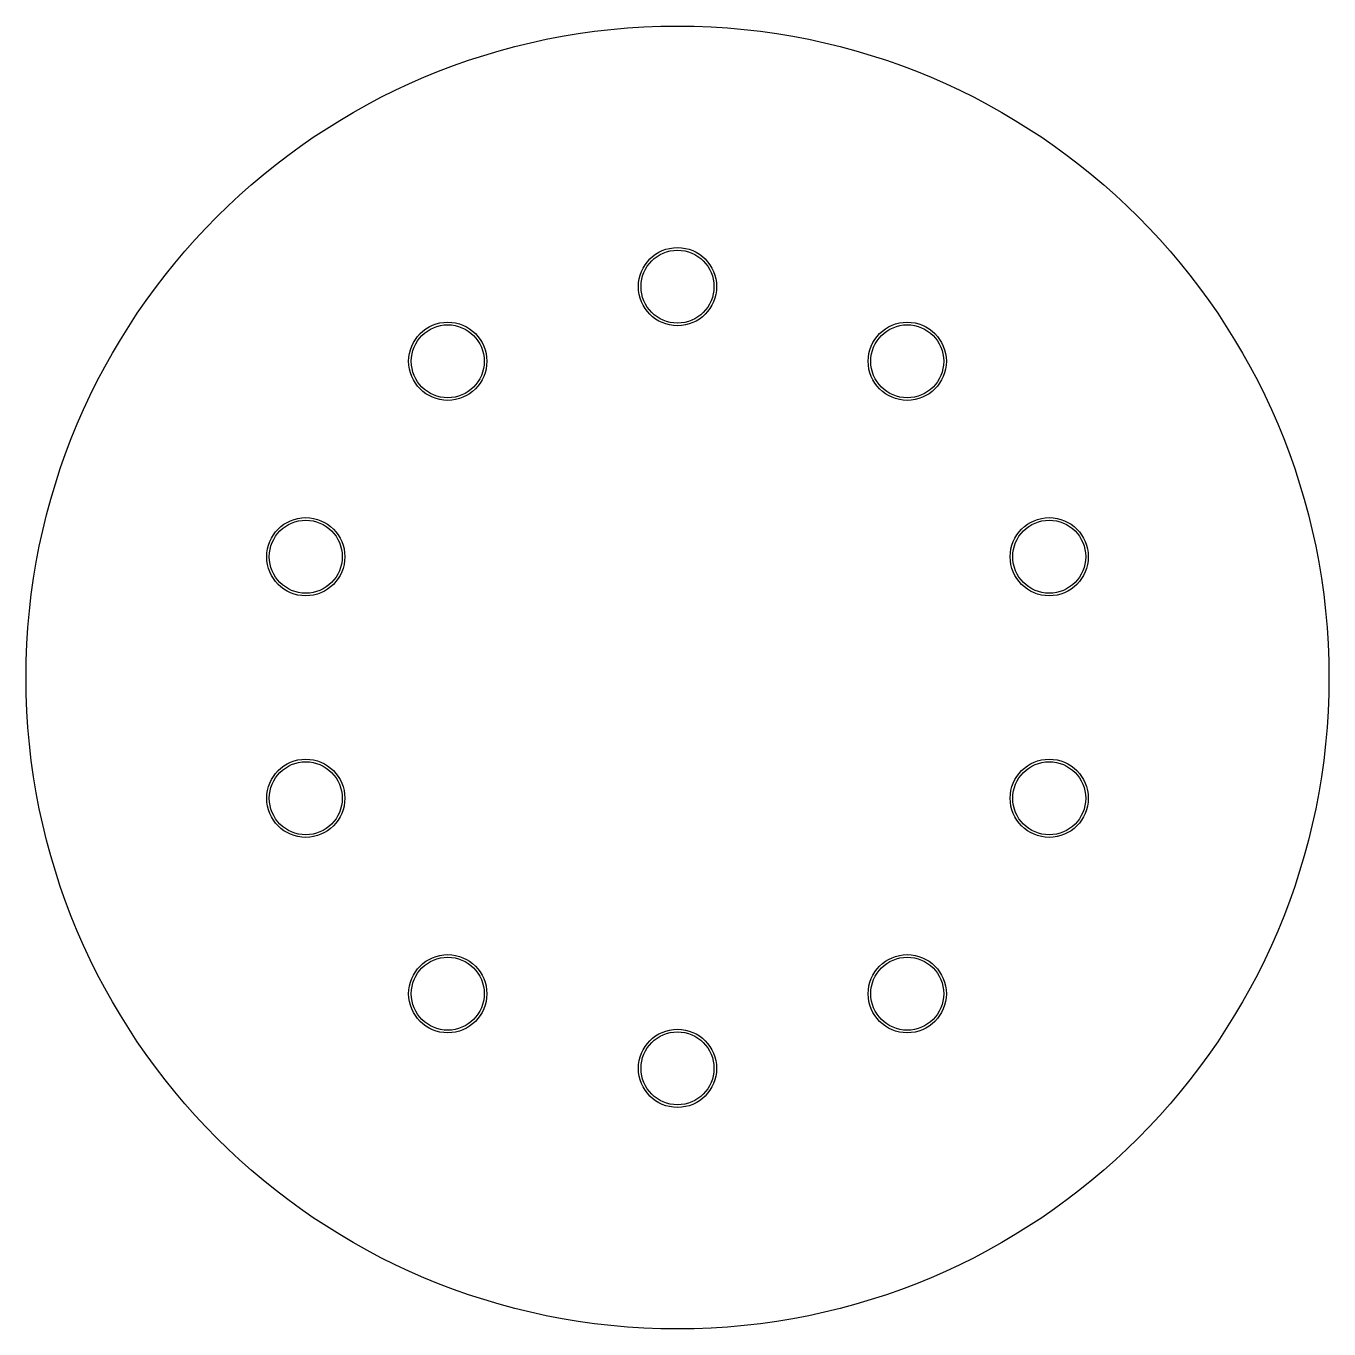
# Model space of a CAD drawing. Header units: millimetres. Extents: x -75 to -25, y 25 to 75.
import ezdxf

# ---------------------------------------------------------------- set-up
doc = ezdxf.new("R2010")
doc.units = ezdxf.units.MM
doc.layers.get('0').update_dxf_attribs({"linetype": 'CONTINUOUS'})

msp = doc.modelspace()

# ---------------------------------------------------------------- linework, layer by layer
for centre, radius in [((-50, 50), 25), ((-50, 65), 1.5), ((-50, 65), 1.4), ((-58.817, 62.135), 1.5), ((-58.817, 62.135), 1.4), ((-41.183, 62.135), 1.5), ((-41.183, 62.135), 1.4), ((-64.266, 54.635), 1.5), ((-64.266, 54.635), 1.4), ((-35.734, 54.635), 1.5), ((-35.734, 54.635), 1.4), ((-64.266, 45.365), 1.5), ((-64.266, 45.365), 1.4), ((-35.734, 45.365), 1.5), ((-35.734, 45.365), 1.4), ((-58.817, 37.865), 1.5), ((-58.817, 37.865), 1.4), ((-41.183, 37.865), 1.5), ((-41.183, 37.865), 1.4), ((-50, 35), 1.5), ((-50, 35), 1.4)]:
    msp.add_circle(centre, radius)

doc.saveas('drawing.dxf')
